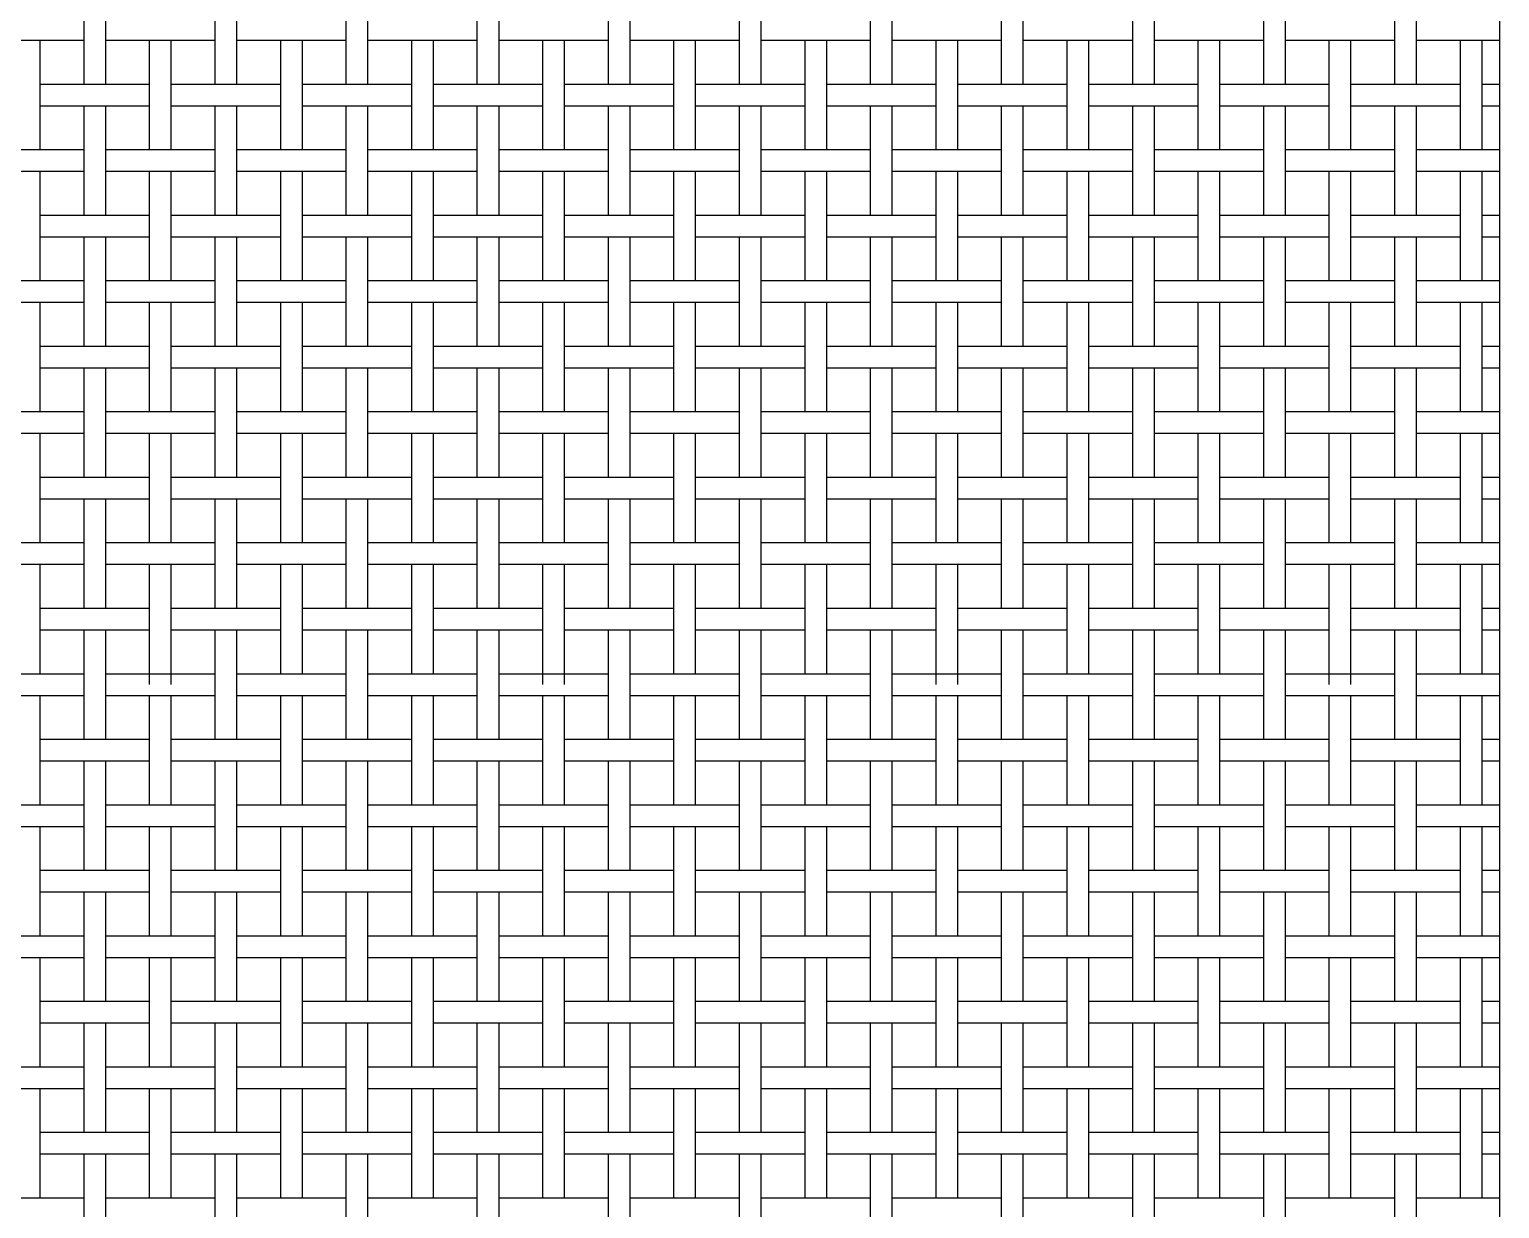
# Model space of a CAD drawing. Extents: x 1 to 102, y 0 to 65.
# Drawn here: x 56.06 to 65.56, y 32.54 to 40.16 of the extents above; entities that cross this region are included whole.
import ezdxf

# ---------------------------------------------------------------- set-up
doc = ezdxf.new("R2010")
doc.units = 0
doc.layers.get('0').update_dxf_attribs({"linetype": 'CONTINUOUS'})

msp = doc.modelspace()

# ---------------------------------------------------------------- linework, layer by layer
at = {"color": 7, "linetype": 'CONTINUOUS'}
for p, q in [((65.558, 55.1626), (65.558, 25.1626)), ((56.4147, 39.8093), (56.4147, 40.5159)), ((56.5547, 39.8093), (56.5547, 40.5159)), ((57.2613, 39.8093), (57.2613, 40.5159)), ((57.4013, 39.8093), (57.4013, 40.5159)), ((58.108, 39.8093), (58.108, 40.5159)), ((58.248, 39.8093), (58.248, 40.5159)), ((58.9547, 39.8093), (58.9547, 40.5159)), ((59.0947, 39.8093), (59.0947, 40.5159)), ((59.8013, 39.8093), (59.8013, 40.5159)), ((59.9413, 39.8093), (59.9413, 40.5159)), ((60.648, 39.8093), (60.648, 40.5159)), ((60.788, 39.8093), (60.788, 40.5159)), ((61.4947, 39.8093), (61.4947, 40.5159)), ((61.6347, 39.8093), (61.6347, 40.5159)), ((62.3413, 39.8093), (62.3413, 40.5159)), ((62.4813, 39.8093), (62.4813, 40.5159)), ((63.188, 39.8093), (63.188, 40.5159)), ((63.328, 39.8093), (63.328, 40.5159)), ((64.0347, 39.8093), (64.0347, 40.5159)), ((64.1747, 39.8093), (64.1747, 40.5159)), ((64.8813, 39.8093), (64.8813, 40.5159)), ((65.0213, 39.8093), (65.0213, 40.5159)), ((55.708, 40.0926), (56.4147, 40.0926)), ((56.1313, 39.3859), (56.1313, 40.0926)), ((56.5547, 40.0926), (57.2613, 40.0926)), ((56.838, 39.3859), (56.838, 40.0926)), ((56.978, 39.3859), (56.978, 40.0926)), ((57.4013, 40.0926), (58.108, 40.0926)), ((57.6847, 39.3859), (57.6847, 40.0926)), ((57.8247, 39.3859), (57.8247, 40.0926)), ((58.248, 40.0926), (58.9547, 40.0926)), ((58.5313, 39.3859), (58.5313, 40.0926)), ((58.6713, 39.3859), (58.6713, 40.0926)), ((59.0947, 40.0926), (59.8013, 40.0926)), ((59.378, 39.3859), (59.378, 40.0926)), ((59.518, 39.3859), (59.518, 40.0926)), ((59.9413, 40.0926), (60.648, 40.0926)), ((60.2247, 39.3859), (60.2247, 40.0926)), ((60.3647, 39.3859), (60.3647, 40.0926)), ((60.788, 40.0926), (61.4947, 40.0926)), ((61.0713, 39.3859), (61.0713, 40.0926)), ((61.2113, 39.3859), (61.2113, 40.0926)), ((61.6347, 40.0926), (62.3413, 40.0926)), ((61.918, 39.3859), (61.918, 40.0926)), ((62.058, 39.3859), (62.058, 40.0926)), ((62.4813, 40.0926), (63.188, 40.0926)), ((62.7647, 39.3859), (62.7647, 40.0926)), ((62.9047, 39.3859), (62.9047, 40.0926)), ((63.328, 40.0926), (64.0347, 40.0926)), ((63.6113, 39.3859), (63.6113, 40.0926)), ((63.7513, 39.3859), (63.7513, 40.0926)), ((64.1747, 40.0926), (64.8813, 40.0926)), ((64.458, 39.3859), (64.458, 40.0926)), ((64.598, 39.3859), (64.598, 40.0926)), ((65.0213, 40.0926), (65.558, 40.0926)), ((65.3047, 39.3859), (65.3047, 40.0926)), ((65.4447, 39.3859), (65.4447, 40.0926)), ((56.1313, 39.8093), (56.838, 39.8093)), ((56.978, 39.8093), (57.6847, 39.8093)), ((57.8247, 39.8093), (58.5313, 39.8093)), ((58.6713, 39.8093), (59.378, 39.8093)), ((59.518, 39.8093), (60.2247, 39.8093)), ((60.3647, 39.8093), (61.0713, 39.8093)), ((61.2113, 39.8093), (61.918, 39.8093)), ((62.058, 39.8093), (62.7647, 39.8093)), ((62.9047, 39.8093), (63.6113, 39.8093)), ((63.7513, 39.8093), (64.458, 39.8093)), ((64.598, 39.8093), (65.3047, 39.8093)), ((65.4447, 39.8093), (65.558, 39.8093)), ((56.1313, 39.6693), (56.838, 39.6693)), ((56.4147, 38.9626), (56.4147, 39.6693)), ((56.5547, 38.9626), (56.5547, 39.6693)), ((56.978, 39.6693), (57.6847, 39.6693)), ((57.2613, 38.9626), (57.2613, 39.6693)), ((57.4013, 38.9626), (57.4013, 39.6693)), ((57.8247, 39.6693), (58.5313, 39.6693)), ((58.108, 38.9626), (58.108, 39.6693)), ((58.248, 38.9626), (58.248, 39.6693)), ((58.6713, 39.6693), (59.378, 39.6693)), ((58.9547, 38.9626), (58.9547, 39.6693)), ((59.0947, 38.9626), (59.0947, 39.6693)), ((59.518, 39.6693), (60.2247, 39.6693)), ((59.8013, 38.9626), (59.8013, 39.6693)), ((59.9413, 38.9626), (59.9413, 39.6693)), ((60.3647, 39.6693), (61.0713, 39.6693)), ((60.648, 38.9626), (60.648, 39.6693)), ((60.788, 38.9626), (60.788, 39.6693)), ((61.2113, 39.6693), (61.918, 39.6693)), ((61.4947, 38.9626), (61.4947, 39.6693)), ((61.6347, 38.9626), (61.6347, 39.6693)), ((62.058, 39.6693), (62.7647, 39.6693)), ((62.3413, 38.9626), (62.3413, 39.6693)), ((62.4813, 38.9626), (62.4813, 39.6693)), ((62.9047, 39.6693), (63.6113, 39.6693)), ((63.188, 38.9626), (63.188, 39.6693)), ((63.328, 38.9626), (63.328, 39.6693)), ((63.7513, 39.6693), (64.458, 39.6693)), ((64.0347, 38.9626), (64.0347, 39.6693)), ((64.1747, 38.9626), (64.1747, 39.6693)), ((64.598, 39.6693), (65.3047, 39.6693)), ((64.8813, 38.9626), (64.8813, 39.6693)), ((65.0213, 38.9626), (65.0213, 39.6693)), ((65.4447, 39.6693), (65.558, 39.6693)), ((55.708, 39.3859), (56.4147, 39.3859)), ((56.5547, 39.3859), (57.2613, 39.3859)), ((57.4013, 39.3859), (58.108, 39.3859)), ((58.248, 39.3859), (58.9547, 39.3859)), ((59.0947, 39.3859), (59.8013, 39.3859)), ((59.9413, 39.3859), (60.648, 39.3859)), ((60.788, 39.3859), (61.4947, 39.3859)), ((61.6347, 39.3859), (62.3413, 39.3859)), ((62.4813, 39.3859), (63.188, 39.3859)), ((63.328, 39.3859), (64.0347, 39.3859)), ((64.1747, 39.3859), (64.8813, 39.3859)), ((65.0213, 39.3859), (65.558, 39.3859)), ((55.708, 39.2459), (56.4147, 39.2459)), ((56.1313, 38.5393), (56.1313, 39.2459)), ((56.5547, 39.2459), (57.2613, 39.2459)), ((56.838, 38.5393), (56.838, 39.2459)), ((56.978, 38.5393), (56.978, 39.2459)), ((57.4013, 39.2459), (58.108, 39.2459)), ((57.6847, 38.5393), (57.6847, 39.2459)), ((57.8247, 38.5393), (57.8247, 39.2459)), ((58.248, 39.2459), (58.9547, 39.2459)), ((58.5313, 38.5393), (58.5313, 39.2459)), ((58.6713, 38.5393), (58.6713, 39.2459)), ((59.0947, 39.2459), (59.8013, 39.2459)), ((59.378, 38.5393), (59.378, 39.2459)), ((59.518, 38.5393), (59.518, 39.2459)), ((59.9413, 39.2459), (60.648, 39.2459)), ((60.2247, 38.5393), (60.2247, 39.2459)), ((60.3647, 38.5393), (60.3647, 39.2459)), ((60.788, 39.2459), (61.4947, 39.2459)), ((61.0713, 38.5393), (61.0713, 39.2459)), ((61.2113, 38.5393), (61.2113, 39.2459)), ((61.6347, 39.2459), (62.3413, 39.2459)), ((61.918, 38.5393), (61.918, 39.2459)), ((62.058, 38.5393), (62.058, 39.2459)), ((62.4813, 39.2459), (63.188, 39.2459)), ((62.7647, 38.5393), (62.7647, 39.2459)), ((62.9047, 38.5393), (62.9047, 39.2459)), ((63.328, 39.2459), (64.0347, 39.2459)), ((63.6113, 38.5393), (63.6113, 39.2459)), ((63.7513, 38.5393), (63.7513, 39.2459)), ((64.1747, 39.2459), (64.8813, 39.2459)), ((64.458, 38.5393), (64.458, 39.2459)), ((64.598, 38.5393), (64.598, 39.2459)), ((65.0213, 39.2459), (65.558, 39.2459)), ((65.3047, 38.5393), (65.3047, 39.2459)), ((65.4447, 38.5393), (65.4447, 39.2459)), ((56.1313, 38.9626), (56.838, 38.9626)), ((56.978, 38.9626), (57.6847, 38.9626)), ((57.8247, 38.9626), (58.5313, 38.9626)), ((58.6713, 38.9626), (59.378, 38.9626)), ((59.518, 38.9626), (60.2247, 38.9626)), ((60.3647, 38.9626), (61.0713, 38.9626)), ((61.2113, 38.9626), (61.918, 38.9626)), ((62.058, 38.9626), (62.7647, 38.9626)), ((62.9047, 38.9626), (63.6113, 38.9626)), ((63.7513, 38.9626), (64.458, 38.9626)), ((64.598, 38.9626), (65.3047, 38.9626)), ((65.4447, 38.9626), (65.558, 38.9626)), ((56.1313, 38.8226), (56.838, 38.8226)), ((56.4147, 38.1159), (56.4147, 38.8226)), ((56.5547, 38.1159), (56.5547, 38.8226)), ((56.978, 38.8226), (57.6847, 38.8226)), ((57.2613, 38.1159), (57.2613, 38.8226)), ((57.4013, 38.1159), (57.4013, 38.8226)), ((57.8247, 38.8226), (58.5313, 38.8226)), ((58.108, 38.1159), (58.108, 38.8226)), ((58.248, 38.1159), (58.248, 38.8226)), ((58.6713, 38.8226), (59.378, 38.8226)), ((58.9547, 38.1159), (58.9547, 38.8226)), ((59.0947, 38.1159), (59.0947, 38.8226)), ((59.518, 38.8226), (60.2247, 38.8226)), ((59.8013, 38.1159), (59.8013, 38.8226)), ((59.9413, 38.1159), (59.9413, 38.8226)), ((60.3647, 38.8226), (61.0713, 38.8226)), ((60.648, 38.1159), (60.648, 38.8226)), ((60.788, 38.1159), (60.788, 38.8226)), ((61.2113, 38.8226), (61.918, 38.8226)), ((61.4947, 38.1159), (61.4947, 38.8226)), ((61.6347, 38.1159), (61.6347, 38.8226)), ((62.058, 38.8226), (62.7647, 38.8226)), ((62.3413, 38.1159), (62.3413, 38.8226)), ((62.4813, 38.1159), (62.4813, 38.8226)), ((62.9047, 38.8226), (63.6113, 38.8226)), ((63.188, 38.1159), (63.188, 38.8226)), ((63.328, 38.1159), (63.328, 38.8226)), ((63.7513, 38.8226), (64.458, 38.8226)), ((64.0347, 38.1159), (64.0347, 38.8226)), ((64.1747, 38.1159), (64.1747, 38.8226)), ((64.598, 38.8226), (65.3047, 38.8226)), ((64.8813, 38.1159), (64.8813, 38.8226)), ((65.0213, 38.1159), (65.0213, 38.8226)), ((65.4447, 38.8226), (65.558, 38.8226)), ((55.708, 38.5393), (56.4147, 38.5393)), ((56.5547, 38.5393), (57.2613, 38.5393)), ((57.4013, 38.5393), (58.108, 38.5393)), ((58.248, 38.5393), (58.9547, 38.5393)), ((59.0947, 38.5393), (59.8013, 38.5393)), ((59.9413, 38.5393), (60.648, 38.5393)), ((60.788, 38.5393), (61.4947, 38.5393)), ((61.6347, 38.5393), (62.3413, 38.5393)), ((62.4813, 38.5393), (63.188, 38.5393)), ((63.328, 38.5393), (64.0347, 38.5393)), ((64.1747, 38.5393), (64.8813, 38.5393)), ((65.0213, 38.5393), (65.558, 38.5393)), ((55.708, 38.3993), (56.4147, 38.3993)), ((56.1313, 37.6926), (56.1313, 38.3993)), ((56.5547, 38.3993), (57.2613, 38.3993)), ((56.838, 37.6926), (56.838, 38.3993)), ((56.978, 37.6926), (56.978, 38.3993)), ((57.4013, 38.3993), (58.108, 38.3993)), ((57.6847, 37.6926), (57.6847, 38.3993)), ((57.8247, 37.6926), (57.8247, 38.3993)), ((58.248, 38.3993), (58.9547, 38.3993)), ((58.5313, 37.6926), (58.5313, 38.3993)), ((58.6713, 37.6926), (58.6713, 38.3993)), ((59.0947, 38.3993), (59.8013, 38.3993)), ((59.378, 37.6926), (59.378, 38.3993)), ((59.518, 37.6926), (59.518, 38.3993)), ((59.9413, 38.3993), (60.648, 38.3993)), ((60.2247, 37.6926), (60.2247, 38.3993)), ((60.3647, 37.6926), (60.3647, 38.3993)), ((60.788, 38.3993), (61.4947, 38.3993)), ((61.0713, 37.6926), (61.0713, 38.3993)), ((61.2113, 37.6926), (61.2113, 38.3993)), ((61.6347, 38.3993), (62.3413, 38.3993)), ((61.918, 37.6926), (61.918, 38.3993)), ((62.058, 37.6926), (62.058, 38.3993)), ((62.4813, 38.3993), (63.188, 38.3993)), ((62.7647, 37.6926), (62.7647, 38.3993)), ((62.9047, 37.6926), (62.9047, 38.3993)), ((63.328, 38.3993), (64.0347, 38.3993)), ((63.6113, 37.6926), (63.6113, 38.3993)), ((63.7513, 37.6926), (63.7513, 38.3993)), ((64.1747, 38.3993), (64.8813, 38.3993)), ((64.458, 37.6926), (64.458, 38.3993)), ((64.598, 37.6926), (64.598, 38.3993)), ((65.0213, 38.3993), (65.558, 38.3993)), ((65.3047, 37.6926), (65.3047, 38.3993)), ((65.4447, 37.6926), (65.4447, 38.3993)), ((56.1313, 38.1159), (56.838, 38.1159)), ((56.978, 38.1159), (57.6847, 38.1159)), ((57.8247, 38.1159), (58.5313, 38.1159)), ((58.6713, 38.1159), (59.378, 38.1159)), ((59.518, 38.1159), (60.2247, 38.1159)), ((60.3647, 38.1159), (61.0713, 38.1159)), ((61.2113, 38.1159), (61.918, 38.1159)), ((62.058, 38.1159), (62.7647, 38.1159)), ((62.9047, 38.1159), (63.6113, 38.1159)), ((63.7513, 38.1159), (64.458, 38.1159)), ((64.598, 38.1159), (65.3047, 38.1159)), ((65.4447, 38.1159), (65.558, 38.1159)), ((56.1313, 37.9759), (56.838, 37.9759)), ((56.4147, 37.2693), (56.4147, 37.9759)), ((56.5547, 37.2693), (56.5547, 37.9759)), ((56.978, 37.9759), (57.6847, 37.9759)), ((57.2613, 37.2693), (57.2613, 37.9759)), ((57.4013, 37.2693), (57.4013, 37.9759)), ((57.8247, 37.9759), (58.5313, 37.9759)), ((58.108, 37.2693), (58.108, 37.9759)), ((58.248, 37.2693), (58.248, 37.9759)), ((58.6713, 37.9759), (59.378, 37.9759)), ((58.9547, 37.2693), (58.9547, 37.9759)), ((59.0947, 37.2693), (59.0947, 37.9759)), ((59.518, 37.9759), (60.2247, 37.9759)), ((59.8013, 37.2693), (59.8013, 37.9759)), ((59.9413, 37.2693), (59.9413, 37.9759)), ((60.3647, 37.9759), (61.0713, 37.9759)), ((60.648, 37.2693), (60.648, 37.9759)), ((60.788, 37.2693), (60.788, 37.9759)), ((61.2113, 37.9759), (61.918, 37.9759)), ((61.4947, 37.2693), (61.4947, 37.9759)), ((61.6347, 37.2693), (61.6347, 37.9759)), ((62.058, 37.9759), (62.7647, 37.9759)), ((62.3413, 37.2693), (62.3413, 37.9759)), ((62.4813, 37.2693), (62.4813, 37.9759)), ((62.9047, 37.9759), (63.6113, 37.9759)), ((63.188, 37.2693), (63.188, 37.9759)), ((63.328, 37.2693), (63.328, 37.9759)), ((63.7513, 37.9759), (64.458, 37.9759)), ((64.0347, 37.2693), (64.0347, 37.9759)), ((64.1747, 37.2693), (64.1747, 37.9759)), ((64.598, 37.9759), (65.3047, 37.9759)), ((64.8813, 37.2693), (64.8813, 37.9759)), ((65.0213, 37.2693), (65.0213, 37.9759)), ((65.4447, 37.9759), (65.558, 37.9759)), ((55.708, 37.6926), (56.4147, 37.6926)), ((56.5547, 37.6926), (57.2613, 37.6926)), ((57.4013, 37.6926), (58.108, 37.6926)), ((58.248, 37.6926), (58.9547, 37.6926)), ((59.0947, 37.6926), (59.8013, 37.6926)), ((59.9413, 37.6926), (60.648, 37.6926)), ((60.788, 37.6926), (61.4947, 37.6926)), ((61.6347, 37.6926), (62.3413, 37.6926)), ((62.4813, 37.6926), (63.188, 37.6926)), ((63.328, 37.6926), (64.0347, 37.6926)), ((64.1747, 37.6926), (64.8813, 37.6926)), ((65.0213, 37.6926), (65.558, 37.6926)), ((55.708, 37.5526), (56.4147, 37.5526)), ((56.1313, 36.8459), (56.1313, 37.5526)), ((56.5547, 37.5526), (57.2613, 37.5526)), ((56.838, 36.8459), (56.838, 37.5526)), ((56.978, 36.8459), (56.978, 37.5526)), ((57.4013, 37.5526), (58.108, 37.5526)), ((57.6847, 36.8459), (57.6847, 37.5526)), ((57.8247, 36.8459), (57.8247, 37.5526)), ((58.248, 37.5526), (58.9547, 37.5526)), ((58.5313, 36.8459), (58.5313, 37.5526)), ((58.6713, 36.8459), (58.6713, 37.5526)), ((59.0947, 37.5526), (59.8013, 37.5526)), ((59.378, 36.8459), (59.378, 37.5526)), ((59.518, 36.8459), (59.518, 37.5526)), ((59.9413, 37.5526), (60.648, 37.5526)), ((60.2247, 36.8459), (60.2247, 37.5526)), ((60.3647, 36.8459), (60.3647, 37.5526)), ((60.788, 37.5526), (61.4947, 37.5526)), ((61.0713, 36.8459), (61.0713, 37.5526)), ((61.2113, 36.8459), (61.2113, 37.5526)), ((61.6347, 37.5526), (62.3413, 37.5526)), ((61.918, 36.8459), (61.918, 37.5526)), ((62.058, 36.8459), (62.058, 37.5526)), ((62.4813, 37.5526), (63.188, 37.5526)), ((62.7647, 36.8459), (62.7647, 37.5526)), ((62.9047, 36.8459), (62.9047, 37.5526)), ((63.328, 37.5526), (64.0347, 37.5526)), ((63.6113, 36.8459), (63.6113, 37.5526)), ((63.7513, 36.8459), (63.7513, 37.5526)), ((64.1747, 37.5526), (64.8813, 37.5526)), ((64.458, 36.8459), (64.458, 37.5526)), ((64.598, 36.8459), (64.598, 37.5526)), ((65.0213, 37.5526), (65.558, 37.5526)), ((65.3047, 36.8459), (65.3047, 37.5526)), ((65.4447, 36.8459), (65.4447, 37.5526)), ((56.1313, 37.2693), (56.838, 37.2693)), ((56.978, 37.2693), (57.6847, 37.2693)), ((57.8247, 37.2693), (58.5313, 37.2693)), ((58.6713, 37.2693), (59.378, 37.2693)), ((59.518, 37.2693), (60.2247, 37.2693)), ((60.3647, 37.2693), (61.0713, 37.2693)), ((61.2113, 37.2693), (61.918, 37.2693)), ((62.058, 37.2693), (62.7647, 37.2693)), ((62.9047, 37.2693), (63.6113, 37.2693)), ((63.7513, 37.2693), (64.458, 37.2693)), ((64.598, 37.2693), (65.3047, 37.2693)), ((65.4447, 37.2693), (65.558, 37.2693)), ((56.1313, 37.1293), (56.838, 37.1293)), ((56.4147, 36.4226), (56.4147, 37.1293)), ((56.5547, 36.4226), (56.5547, 37.1293)), ((56.978, 37.1293), (57.6847, 37.1293)), ((57.2613, 36.4226), (57.2613, 37.1293)), ((57.4013, 36.4226), (57.4013, 37.1293)), ((57.8247, 37.1293), (58.5313, 37.1293)), ((58.108, 36.4226), (58.108, 37.1293)), ((58.248, 36.4226), (58.248, 37.1293)), ((58.6713, 37.1293), (59.378, 37.1293)), ((58.9547, 36.4226), (58.9547, 37.1293)), ((59.0947, 36.4226), (59.0947, 37.1293)), ((59.518, 37.1293), (60.2247, 37.1293)), ((59.8013, 36.4226), (59.8013, 37.1293)), ((59.9413, 36.4226), (59.9413, 37.1293)), ((60.3647, 37.1293), (61.0713, 37.1293)), ((60.648, 36.4226), (60.648, 37.1293)), ((60.788, 36.4226), (60.788, 37.1293)), ((61.2113, 37.1293), (61.918, 37.1293)), ((61.4947, 36.4226), (61.4947, 37.1293)), ((61.6347, 36.4226), (61.6347, 37.1293)), ((62.058, 37.1293), (62.7647, 37.1293)), ((62.3413, 36.4226), (62.3413, 37.1293)), ((62.4813, 36.4226), (62.4813, 37.1293)), ((62.9047, 37.1293), (63.6113, 37.1293)), ((63.188, 36.4226), (63.188, 37.1293)), ((63.328, 36.4226), (63.328, 37.1293)), ((63.7513, 37.1293), (64.458, 37.1293)), ((64.0347, 36.4226), (64.0347, 37.1293)), ((64.1747, 36.4226), (64.1747, 37.1293)), ((64.598, 37.1293), (65.3047, 37.1293)), ((64.8813, 36.4226), (64.8813, 37.1293)), ((65.0213, 36.4226), (65.0213, 37.1293)), ((65.4447, 37.1293), (65.558, 37.1293)), ((55.708, 36.8459), (56.4147, 36.8459)), ((56.5547, 36.8459), (57.2613, 36.8459)), ((57.4013, 36.8459), (58.108, 36.8459)), ((58.248, 36.8459), (58.9547, 36.8459)), ((59.0947, 36.8459), (59.8013, 36.8459)), ((59.9413, 36.8459), (60.648, 36.8459)), ((60.788, 36.8459), (61.4947, 36.8459)), ((61.6347, 36.8459), (62.3413, 36.8459)), ((62.4813, 36.8459), (63.188, 36.8459)), ((63.328, 36.8459), (64.0347, 36.8459)), ((64.1747, 36.8459), (64.8813, 36.8459)), ((65.0213, 36.8459), (65.558, 36.8459)), ((55.708, 36.7059), (56.4147, 36.7059)), ((56.1313, 35.9993), (56.1313, 36.7059)), ((56.5547, 36.7059), (57.2613, 36.7059)), ((56.838, 35.9293), (56.838, 36.7059)), ((56.978, 35.9293), (56.978, 36.7059)), ((57.4013, 36.7059), (58.108, 36.7059)), ((57.6847, 35.9993), (57.6847, 36.7059)), ((57.8247, 35.9993), (57.8247, 36.7059)), ((58.248, 36.7059), (58.9547, 36.7059)), ((58.5313, 35.9993), (58.5313, 36.7059)), ((58.6713, 35.9993), (58.6713, 36.7059)), ((59.0947, 36.7059), (59.8013, 36.7059)), ((59.378, 35.9293), (59.378, 36.7059)), ((59.518, 35.9293), (59.518, 36.7059)), ((59.9413, 36.7059), (60.648, 36.7059)), ((60.2247, 35.9993), (60.2247, 36.7059)), ((60.3647, 35.9993), (60.3647, 36.7059)), ((60.788, 36.7059), (61.4947, 36.7059)), ((61.0713, 35.9993), (61.0713, 36.7059)), ((61.2113, 35.9993), (61.2113, 36.7059)), ((61.6347, 36.7059), (62.3413, 36.7059)), ((61.918, 35.9293), (61.918, 36.7059)), ((62.058, 35.9293), (62.058, 36.7059)), ((62.4813, 36.7059), (63.188, 36.7059)), ((62.7647, 35.9993), (62.7647, 36.7059)), ((62.9047, 35.9993), (62.9047, 36.7059)), ((63.328, 36.7059), (64.0347, 36.7059)), ((63.6113, 35.9993), (63.6113, 36.7059)), ((63.7513, 35.9993), (63.7513, 36.7059)), ((64.1747, 36.7059), (64.8813, 36.7059)), ((64.458, 35.9293), (64.458, 36.7059)), ((64.598, 35.9293), (64.598, 36.7059)), ((65.0213, 36.7059), (65.558, 36.7059)), ((65.3047, 35.9993), (65.3047, 36.7059)), ((65.4447, 35.9993), (65.4447, 36.7059)), ((56.1313, 36.4226), (56.838, 36.4226)), ((56.978, 36.4226), (57.6847, 36.4226)), ((57.8247, 36.4226), (58.5313, 36.4226)), ((58.6713, 36.4226), (59.378, 36.4226)), ((59.518, 36.4226), (60.2247, 36.4226)), ((60.3647, 36.4226), (61.0713, 36.4226)), ((61.2113, 36.4226), (61.918, 36.4226)), ((62.058, 36.4226), (62.7647, 36.4226)), ((62.9047, 36.4226), (63.6113, 36.4226)), ((63.7513, 36.4226), (64.458, 36.4226)), ((64.598, 36.4226), (65.3047, 36.4226)), ((65.4447, 36.4226), (65.558, 36.4226)), ((56.1313, 36.2826), (56.838, 36.2826)), ((56.4147, 35.5759), (56.4147, 36.2826)), ((56.5547, 35.5759), (56.5547, 36.2826)), ((56.978, 36.2826), (57.6847, 36.2826)), ((57.2613, 35.5759), (57.2613, 36.2826)), ((57.4013, 35.5759), (57.4013, 36.2826)), ((57.8247, 36.2826), (58.5313, 36.2826)), ((58.108, 35.5759), (58.108, 36.2826)), ((58.248, 35.5759), (58.248, 36.2826)), ((58.6713, 36.2826), (59.378, 36.2826)), ((58.9547, 35.5759), (58.9547, 36.2826)), ((59.0947, 35.5759), (59.0947, 36.2826)), ((59.518, 36.2826), (60.2247, 36.2826)), ((59.8013, 35.5759), (59.8013, 36.2826)), ((59.9413, 35.5759), (59.9413, 36.2826)), ((60.3647, 36.2826), (61.0713, 36.2826)), ((60.648, 35.5759), (60.648, 36.2826)), ((60.788, 35.5759), (60.788, 36.2826)), ((61.2113, 36.2826), (61.918, 36.2826)), ((61.4947, 35.5759), (61.4947, 36.2826)), ((61.6347, 35.5759), (61.6347, 36.2826)), ((62.058, 36.2826), (62.7647, 36.2826)), ((62.3413, 35.5759), (62.3413, 36.2826)), ((62.4813, 35.5759), (62.4813, 36.2826)), ((62.9047, 36.2826), (63.6113, 36.2826)), ((63.188, 35.5759), (63.188, 36.2826)), ((63.328, 35.5759), (63.328, 36.2826)), ((63.7513, 36.2826), (64.458, 36.2826)), ((64.0347, 35.5759), (64.0347, 36.2826)), ((64.1747, 35.5759), (64.1747, 36.2826)), ((64.598, 36.2826), (65.3047, 36.2826)), ((64.8813, 35.5759), (64.8813, 36.2826)), ((65.0213, 35.5759), (65.0213, 36.2826)), ((65.4447, 36.2826), (65.558, 36.2826)), ((55.708, 35.9993), (56.4147, 35.9993)), ((56.5547, 35.9993), (57.2613, 35.9993)), ((57.4013, 35.9993), (58.108, 35.9993)), ((58.248, 35.9993), (58.9547, 35.9993)), ((59.0947, 35.9993), (59.8013, 35.9993)), ((59.9413, 35.9993), (60.648, 35.9993)), ((60.788, 35.9993), (61.4947, 35.9993)), ((61.6347, 35.9993), (62.3413, 35.9993)), ((62.4813, 35.9993), (63.188, 35.9993)), ((63.328, 35.9993), (64.0347, 35.9993)), ((64.1747, 35.9993), (64.8813, 35.9993)), ((65.0213, 35.9993), (65.558, 35.9993)), ((55.708, 35.8593), (56.4147, 35.8593)), ((56.1313, 35.1526), (56.1313, 35.8593)), ((56.5547, 35.8593), (57.2613, 35.8593)), ((56.838, 35.1526), (56.838, 35.8593)), ((56.978, 35.1526), (56.978, 35.8593)), ((57.4013, 35.8593), (58.108, 35.8593)), ((57.6847, 35.1526), (57.6847, 35.8593)), ((57.8247, 35.1526), (57.8247, 35.8593)), ((58.248, 35.8593), (58.9547, 35.8593)), ((58.5313, 35.1526), (58.5313, 35.8593)), ((58.6713, 35.1526), (58.6713, 35.8593)), ((59.0947, 35.8593), (59.8013, 35.8593)), ((59.378, 35.1526), (59.378, 35.8593)), ((59.518, 35.1526), (59.518, 35.8593)), ((59.9413, 35.8593), (60.648, 35.8593)), ((60.2247, 35.1526), (60.2247, 35.8593)), ((60.3647, 35.1526), (60.3647, 35.8593)), ((60.788, 35.8593), (61.4947, 35.8593)), ((61.0713, 35.1526), (61.0713, 35.8593)), ((61.2113, 35.1526), (61.2113, 35.8593)), ((61.6347, 35.8593), (62.3413, 35.8593)), ((61.918, 35.1526), (61.918, 35.8593)), ((62.058, 35.1526), (62.058, 35.8593)), ((62.4813, 35.8593), (63.188, 35.8593)), ((62.7647, 35.1526), (62.7647, 35.8593)), ((62.9047, 35.1526), (62.9047, 35.8593)), ((63.328, 35.8593), (64.0347, 35.8593)), ((63.6113, 35.1526), (63.6113, 35.8593)), ((63.7513, 35.1526), (63.7513, 35.8593)), ((64.1747, 35.8593), (64.8813, 35.8593)), ((64.458, 35.1526), (64.458, 35.8593)), ((64.598, 35.1526), (64.598, 35.8593)), ((65.0213, 35.8593), (65.558, 35.8593)), ((65.3047, 35.1526), (65.3047, 35.8593)), ((65.4447, 35.1526), (65.4447, 35.8593)), ((56.1313, 35.5759), (56.838, 35.5759)), ((56.978, 35.5759), (57.6847, 35.5759)), ((57.8247, 35.5759), (58.5313, 35.5759)), ((58.6713, 35.5759), (59.378, 35.5759)), ((59.518, 35.5759), (60.2247, 35.5759)), ((60.3647, 35.5759), (61.0713, 35.5759)), ((61.2113, 35.5759), (61.918, 35.5759)), ((62.058, 35.5759), (62.7647, 35.5759)), ((62.9047, 35.5759), (63.6113, 35.5759)), ((63.7513, 35.5759), (64.458, 35.5759)), ((64.598, 35.5759), (65.3047, 35.5759)), ((65.4447, 35.5759), (65.558, 35.5759)), ((56.1313, 35.4359), (56.838, 35.4359)), ((56.4147, 34.7293), (56.4147, 35.4359)), ((56.5547, 34.7293), (56.5547, 35.4359)), ((56.978, 35.4359), (57.6847, 35.4359)), ((57.2613, 34.7293), (57.2613, 35.4359)), ((57.4013, 34.7293), (57.4013, 35.4359)), ((57.8247, 35.4359), (58.5313, 35.4359)), ((58.108, 34.7293), (58.108, 35.4359)), ((58.248, 34.7293), (58.248, 35.4359)), ((58.6713, 35.4359), (59.378, 35.4359)), ((58.9547, 34.7293), (58.9547, 35.4359)), ((59.0947, 34.7293), (59.0947, 35.4359)), ((59.518, 35.4359), (60.2247, 35.4359)), ((59.8013, 34.7293), (59.8013, 35.4359)), ((59.9413, 34.7293), (59.9413, 35.4359)), ((60.3647, 35.4359), (61.0713, 35.4359)), ((60.648, 34.7293), (60.648, 35.4359)), ((60.788, 34.7293), (60.788, 35.4359)), ((61.2113, 35.4359), (61.918, 35.4359)), ((61.4947, 34.7293), (61.4947, 35.4359)), ((61.6347, 34.7293), (61.6347, 35.4359)), ((62.058, 35.4359), (62.7647, 35.4359)), ((62.3413, 34.7293), (62.3413, 35.4359)), ((62.4813, 34.7293), (62.4813, 35.4359)), ((62.9047, 35.4359), (63.6113, 35.4359)), ((63.188, 34.7293), (63.188, 35.4359)), ((63.328, 34.7293), (63.328, 35.4359)), ((63.7513, 35.4359), (64.458, 35.4359)), ((64.0347, 34.7293), (64.0347, 35.4359)), ((64.1747, 34.7293), (64.1747, 35.4359)), ((64.598, 35.4359), (65.3047, 35.4359)), ((64.8813, 34.7293), (64.8813, 35.4359)), ((65.0213, 34.7293), (65.0213, 35.4359)), ((65.4447, 35.4359), (65.558, 35.4359)), ((55.708, 35.1526), (56.4147, 35.1526)), ((56.5547, 35.1526), (57.2613, 35.1526)), ((57.4013, 35.1526), (58.108, 35.1526)), ((58.248, 35.1526), (58.9547, 35.1526)), ((59.0947, 35.1526), (59.8013, 35.1526)), ((59.9413, 35.1526), (60.648, 35.1526)), ((60.788, 35.1526), (61.4947, 35.1526)), ((61.6347, 35.1526), (62.3413, 35.1526)), ((62.4813, 35.1526), (63.188, 35.1526)), ((63.328, 35.1526), (64.0347, 35.1526)), ((64.1747, 35.1526), (64.8813, 35.1526)), ((65.0213, 35.1526), (65.558, 35.1526)), ((55.708, 35.0126), (56.4147, 35.0126)), ((56.1313, 34.3059), (56.1313, 35.0126)), ((56.5547, 35.0126), (57.2613, 35.0126)), ((56.838, 34.3059), (56.838, 35.0126)), ((56.978, 34.3059), (56.978, 35.0126)), ((57.4013, 35.0126), (58.108, 35.0126)), ((57.6847, 34.3059), (57.6847, 35.0126)), ((57.8247, 34.3059), (57.8247, 35.0126)), ((58.248, 35.0126), (58.9547, 35.0126)), ((58.5313, 34.3059), (58.5313, 35.0126)), ((58.6713, 34.3059), (58.6713, 35.0126)), ((59.0947, 35.0126), (59.8013, 35.0126)), ((59.378, 34.3059), (59.378, 35.0126)), ((59.518, 34.3059), (59.518, 35.0126)), ((59.9413, 35.0126), (60.648, 35.0126)), ((60.2247, 34.3059), (60.2247, 35.0126)), ((60.3647, 34.3059), (60.3647, 35.0126)), ((60.788, 35.0126), (61.4947, 35.0126)), ((61.0713, 34.3059), (61.0713, 35.0126)), ((61.2113, 34.3059), (61.2113, 35.0126)), ((61.6347, 35.0126), (62.3413, 35.0126)), ((61.918, 34.3059), (61.918, 35.0126)), ((62.058, 34.3059), (62.058, 35.0126)), ((62.4813, 35.0126), (63.188, 35.0126)), ((62.7647, 34.3059), (62.7647, 35.0126)), ((62.9047, 34.3059), (62.9047, 35.0126)), ((63.328, 35.0126), (64.0347, 35.0126)), ((63.6113, 34.3059), (63.6113, 35.0126)), ((63.7513, 34.3059), (63.7513, 35.0126)), ((64.1747, 35.0126), (64.8813, 35.0126)), ((64.458, 34.3059), (64.458, 35.0126)), ((64.598, 34.3059), (64.598, 35.0126)), ((65.0213, 35.0126), (65.558, 35.0126)), ((65.3047, 34.3059), (65.3047, 35.0126)), ((65.4447, 34.3059), (65.4447, 35.0126)), ((56.1313, 34.7293), (56.838, 34.7293)), ((56.978, 34.7293), (57.6847, 34.7293)), ((57.8247, 34.7293), (58.5313, 34.7293)), ((58.6713, 34.7293), (59.378, 34.7293)), ((59.518, 34.7293), (60.2247, 34.7293)), ((60.3647, 34.7293), (61.0713, 34.7293)), ((61.2113, 34.7293), (61.918, 34.7293)), ((62.058, 34.7293), (62.7647, 34.7293)), ((62.9047, 34.7293), (63.6113, 34.7293)), ((63.7513, 34.7293), (64.458, 34.7293)), ((64.598, 34.7293), (65.3047, 34.7293)), ((65.4447, 34.7293), (65.558, 34.7293)), ((56.1313, 34.5893), (56.838, 34.5893)), ((56.4147, 33.8826), (56.4147, 34.5893)), ((56.5547, 33.8826), (56.5547, 34.5893)), ((56.978, 34.5893), (57.6847, 34.5893)), ((57.2613, 33.8826), (57.2613, 34.5893)), ((57.4013, 33.8826), (57.4013, 34.5893)), ((57.8247, 34.5893), (58.5313, 34.5893)), ((58.108, 33.8826), (58.108, 34.5893)), ((58.248, 33.8826), (58.248, 34.5893)), ((58.6713, 34.5893), (59.378, 34.5893)), ((58.9547, 33.8826), (58.9547, 34.5893)), ((59.0947, 33.8826), (59.0947, 34.5893)), ((59.518, 34.5893), (60.2247, 34.5893)), ((59.8013, 33.8826), (59.8013, 34.5893)), ((59.9413, 33.8826), (59.9413, 34.5893)), ((60.3647, 34.5893), (61.0713, 34.5893)), ((60.648, 33.8826), (60.648, 34.5893)), ((60.788, 33.8826), (60.788, 34.5893)), ((61.2113, 34.5893), (61.918, 34.5893)), ((61.4947, 33.8826), (61.4947, 34.5893)), ((61.6347, 33.8826), (61.6347, 34.5893)), ((62.058, 34.5893), (62.7647, 34.5893)), ((62.3413, 33.8826), (62.3413, 34.5893)), ((62.4813, 33.8826), (62.4813, 34.5893)), ((62.9047, 34.5893), (63.6113, 34.5893)), ((63.188, 33.8826), (63.188, 34.5893)), ((63.328, 33.8826), (63.328, 34.5893)), ((63.7513, 34.5893), (64.458, 34.5893)), ((64.0347, 33.8826), (64.0347, 34.5893)), ((64.1747, 33.8826), (64.1747, 34.5893)), ((64.598, 34.5893), (65.3047, 34.5893)), ((64.8813, 33.8826), (64.8813, 34.5893)), ((65.0213, 33.8826), (65.0213, 34.5893)), ((65.4447, 34.5893), (65.558, 34.5893)), ((55.708, 34.3059), (56.4147, 34.3059)), ((56.5547, 34.3059), (57.2613, 34.3059)), ((57.4013, 34.3059), (58.108, 34.3059)), ((58.248, 34.3059), (58.9547, 34.3059)), ((59.0947, 34.3059), (59.8013, 34.3059)), ((59.9413, 34.3059), (60.648, 34.3059)), ((60.788, 34.3059), (61.4947, 34.3059)), ((61.6347, 34.3059), (62.3413, 34.3059)), ((62.4813, 34.3059), (63.188, 34.3059)), ((63.328, 34.3059), (64.0347, 34.3059)), ((64.1747, 34.3059), (64.8813, 34.3059)), ((65.0213, 34.3059), (65.558, 34.3059)), ((55.708, 34.1659), (56.4147, 34.1659)), ((56.1313, 33.4593), (56.1313, 34.1659)), ((56.5547, 34.1659), (57.2613, 34.1659)), ((56.838, 33.4593), (56.838, 34.1659)), ((56.978, 33.4593), (56.978, 34.1659)), ((57.4013, 34.1659), (58.108, 34.1659)), ((57.6847, 33.4593), (57.6847, 34.1659)), ((57.8247, 33.4593), (57.8247, 34.1659)), ((58.248, 34.1659), (58.9547, 34.1659)), ((58.5313, 33.4593), (58.5313, 34.1659)), ((58.6713, 33.4593), (58.6713, 34.1659)), ((59.0947, 34.1659), (59.8013, 34.1659)), ((59.378, 33.4593), (59.378, 34.1659)), ((59.518, 33.4593), (59.518, 34.1659)), ((59.9413, 34.1659), (60.648, 34.1659)), ((60.2247, 33.4593), (60.2247, 34.1659)), ((60.3647, 33.4593), (60.3647, 34.1659)), ((60.788, 34.1659), (61.4947, 34.1659)), ((61.0713, 33.4593), (61.0713, 34.1659)), ((61.2113, 33.4593), (61.2113, 34.1659)), ((61.6347, 34.1659), (62.3413, 34.1659)), ((61.918, 33.4593), (61.918, 34.1659)), ((62.058, 33.4593), (62.058, 34.1659)), ((62.4813, 34.1659), (63.188, 34.1659)), ((62.7647, 33.4593), (62.7647, 34.1659)), ((62.9047, 33.4593), (62.9047, 34.1659)), ((63.328, 34.1659), (64.0347, 34.1659)), ((63.6113, 33.4593), (63.6113, 34.1659)), ((63.7513, 33.4593), (63.7513, 34.1659)), ((64.1747, 34.1659), (64.8813, 34.1659)), ((64.458, 33.4593), (64.458, 34.1659)), ((64.598, 33.4593), (64.598, 34.1659)), ((65.0213, 34.1659), (65.558, 34.1659)), ((65.3047, 33.4593), (65.3047, 34.1659)), ((65.4447, 33.4593), (65.4447, 34.1659)), ((56.1313, 33.8826), (56.838, 33.8826)), ((56.978, 33.8826), (57.6847, 33.8826)), ((57.8247, 33.8826), (58.5313, 33.8826)), ((58.6713, 33.8826), (59.378, 33.8826)), ((59.518, 33.8826), (60.2247, 33.8826)), ((60.3647, 33.8826), (61.0713, 33.8826)), ((61.2113, 33.8826), (61.918, 33.8826)), ((62.058, 33.8826), (62.7647, 33.8826)), ((62.9047, 33.8826), (63.6113, 33.8826)), ((63.7513, 33.8826), (64.458, 33.8826)), ((64.598, 33.8826), (65.3047, 33.8826)), ((65.4447, 33.8826), (65.558, 33.8826)), ((56.1313, 33.7426), (56.838, 33.7426)), ((56.4147, 33.0359), (56.4147, 33.7426)), ((56.5547, 33.0359), (56.5547, 33.7426)), ((56.978, 33.7426), (57.6847, 33.7426)), ((57.2613, 33.0359), (57.2613, 33.7426)), ((57.4013, 33.0359), (57.4013, 33.7426)), ((57.8247, 33.7426), (58.5313, 33.7426)), ((58.108, 33.0359), (58.108, 33.7426)), ((58.248, 33.0359), (58.248, 33.7426)), ((58.6713, 33.7426), (59.378, 33.7426)), ((58.9547, 33.0359), (58.9547, 33.7426)), ((59.0947, 33.0359), (59.0947, 33.7426)), ((59.518, 33.7426), (60.2247, 33.7426)), ((59.8013, 33.0359), (59.8013, 33.7426)), ((59.9413, 33.0359), (59.9413, 33.7426)), ((60.3647, 33.7426), (61.0713, 33.7426)), ((60.648, 33.0359), (60.648, 33.7426)), ((60.788, 33.0359), (60.788, 33.7426)), ((61.2113, 33.7426), (61.918, 33.7426)), ((61.4947, 33.0359), (61.4947, 33.7426)), ((61.6347, 33.0359), (61.6347, 33.7426)), ((62.058, 33.7426), (62.7647, 33.7426)), ((62.3413, 33.0359), (62.3413, 33.7426)), ((62.4813, 33.0359), (62.4813, 33.7426)), ((62.9047, 33.7426), (63.6113, 33.7426)), ((63.188, 33.0359), (63.188, 33.7426)), ((63.328, 33.0359), (63.328, 33.7426)), ((63.7513, 33.7426), (64.458, 33.7426)), ((64.0347, 33.0359), (64.0347, 33.7426)), ((64.1747, 33.0359), (64.1747, 33.7426)), ((64.598, 33.7426), (65.3047, 33.7426)), ((64.8813, 33.0359), (64.8813, 33.7426)), ((65.0213, 33.0359), (65.0213, 33.7426)), ((65.4447, 33.7426), (65.558, 33.7426)), ((55.708, 33.4593), (56.4147, 33.4593)), ((56.5547, 33.4593), (57.2613, 33.4593)), ((57.4013, 33.4593), (58.108, 33.4593)), ((58.248, 33.4593), (58.9547, 33.4593)), ((59.0947, 33.4593), (59.8013, 33.4593)), ((59.9413, 33.4593), (60.648, 33.4593)), ((60.788, 33.4593), (61.4947, 33.4593)), ((61.6347, 33.4593), (62.3413, 33.4593)), ((62.4813, 33.4593), (63.188, 33.4593)), ((63.328, 33.4593), (64.0347, 33.4593)), ((64.1747, 33.4593), (64.8813, 33.4593)), ((65.0213, 33.4593), (65.558, 33.4593)), ((55.708, 33.3193), (56.4147, 33.3193)), ((56.1313, 32.6126), (56.1313, 33.3193)), ((56.5547, 33.3193), (57.2613, 33.3193)), ((56.838, 32.6126), (56.838, 33.3193)), ((56.978, 32.6126), (56.978, 33.3193)), ((57.4013, 33.3193), (58.108, 33.3193)), ((57.6847, 32.6126), (57.6847, 33.3193)), ((57.8247, 32.6126), (57.8247, 33.3193)), ((58.248, 33.3193), (58.9547, 33.3193)), ((58.5313, 32.6126), (58.5313, 33.3193)), ((58.6713, 32.6126), (58.6713, 33.3193)), ((59.0947, 33.3193), (59.8013, 33.3193)), ((59.378, 32.6126), (59.378, 33.3193)), ((59.518, 32.6126), (59.518, 33.3193)), ((59.9413, 33.3193), (60.648, 33.3193)), ((60.2247, 32.6126), (60.2247, 33.3193)), ((60.3647, 32.6126), (60.3647, 33.3193)), ((60.788, 33.3193), (61.4947, 33.3193)), ((61.0713, 32.6126), (61.0713, 33.3193)), ((61.2113, 32.6126), (61.2113, 33.3193)), ((61.6347, 33.3193), (62.3413, 33.3193)), ((61.918, 32.6126), (61.918, 33.3193)), ((62.058, 32.6126), (62.058, 33.3193)), ((62.4813, 33.3193), (63.188, 33.3193)), ((62.7647, 32.6126), (62.7647, 33.3193)), ((62.9047, 32.6126), (62.9047, 33.3193)), ((63.328, 33.3193), (64.0347, 33.3193)), ((63.6113, 32.6126), (63.6113, 33.3193)), ((63.7513, 32.6126), (63.7513, 33.3193)), ((64.1747, 33.3193), (64.8813, 33.3193)), ((64.458, 32.6126), (64.458, 33.3193)), ((64.598, 32.6126), (64.598, 33.3193)), ((65.0213, 33.3193), (65.558, 33.3193)), ((65.3047, 32.6126), (65.3047, 33.3193)), ((65.4447, 32.6126), (65.4447, 33.3193)), ((56.1313, 33.0359), (56.838, 33.0359)), ((56.978, 33.0359), (57.6847, 33.0359)), ((57.8247, 33.0359), (58.5313, 33.0359)), ((58.6713, 33.0359), (59.378, 33.0359)), ((59.518, 33.0359), (60.2247, 33.0359)), ((60.3647, 33.0359), (61.0713, 33.0359)), ((61.2113, 33.0359), (61.918, 33.0359)), ((62.058, 33.0359), (62.7647, 33.0359)), ((62.9047, 33.0359), (63.6113, 33.0359)), ((63.7513, 33.0359), (64.458, 33.0359)), ((64.598, 33.0359), (65.3047, 33.0359)), ((65.4447, 33.0359), (65.558, 33.0359)), ((56.1313, 32.8959), (56.838, 32.8959)), ((56.4147, 32.1893), (56.4147, 32.8959)), ((56.5547, 32.1893), (56.5547, 32.8959)), ((56.978, 32.8959), (57.6847, 32.8959)), ((57.2613, 32.1893), (57.2613, 32.8959)), ((57.4013, 32.1893), (57.4013, 32.8959)), ((57.8247, 32.8959), (58.5313, 32.8959)), ((58.108, 32.1893), (58.108, 32.8959)), ((58.248, 32.1893), (58.248, 32.8959)), ((58.6713, 32.8959), (59.378, 32.8959)), ((58.9547, 32.1893), (58.9547, 32.8959)), ((59.0947, 32.1893), (59.0947, 32.8959)), ((59.518, 32.8959), (60.2247, 32.8959)), ((59.8013, 32.1893), (59.8013, 32.8959)), ((59.9413, 32.1893), (59.9413, 32.8959)), ((60.3647, 32.8959), (61.0713, 32.8959)), ((60.648, 32.1893), (60.648, 32.8959)), ((60.788, 32.1893), (60.788, 32.8959)), ((61.2113, 32.8959), (61.918, 32.8959)), ((61.4947, 32.1893), (61.4947, 32.8959)), ((61.6347, 32.1893), (61.6347, 32.8959)), ((62.058, 32.8959), (62.7647, 32.8959)), ((62.3413, 32.1893), (62.3413, 32.8959)), ((62.4813, 32.1893), (62.4813, 32.8959)), ((62.9047, 32.8959), (63.6113, 32.8959)), ((63.188, 32.1893), (63.188, 32.8959)), ((63.328, 32.1893), (63.328, 32.8959)), ((63.7513, 32.8959), (64.458, 32.8959)), ((64.0347, 32.1893), (64.0347, 32.8959)), ((64.1747, 32.1893), (64.1747, 32.8959)), ((64.598, 32.8959), (65.3047, 32.8959)), ((64.8813, 32.1893), (64.8813, 32.8959)), ((65.0213, 32.1893), (65.0213, 32.8959)), ((65.4447, 32.8959), (65.558, 32.8959)), ((55.708, 32.6126), (56.4147, 32.6126)), ((56.5547, 32.6126), (57.2613, 32.6126)), ((57.4013, 32.6126), (58.108, 32.6126)), ((58.248, 32.6126), (58.9547, 32.6126)), ((59.0947, 32.6126), (59.8013, 32.6126)), ((59.9413, 32.6126), (60.648, 32.6126)), ((60.788, 32.6126), (61.4947, 32.6126)), ((61.6347, 32.6126), (62.3413, 32.6126)), ((62.4813, 32.6126), (63.188, 32.6126)), ((63.328, 32.6126), (64.0347, 32.6126)), ((64.1747, 32.6126), (64.8813, 32.6126)), ((65.0213, 32.6126), (65.558, 32.6126))]:
    msp.add_line(p, q, dxfattribs=at)

doc.saveas('drawing.dxf')
